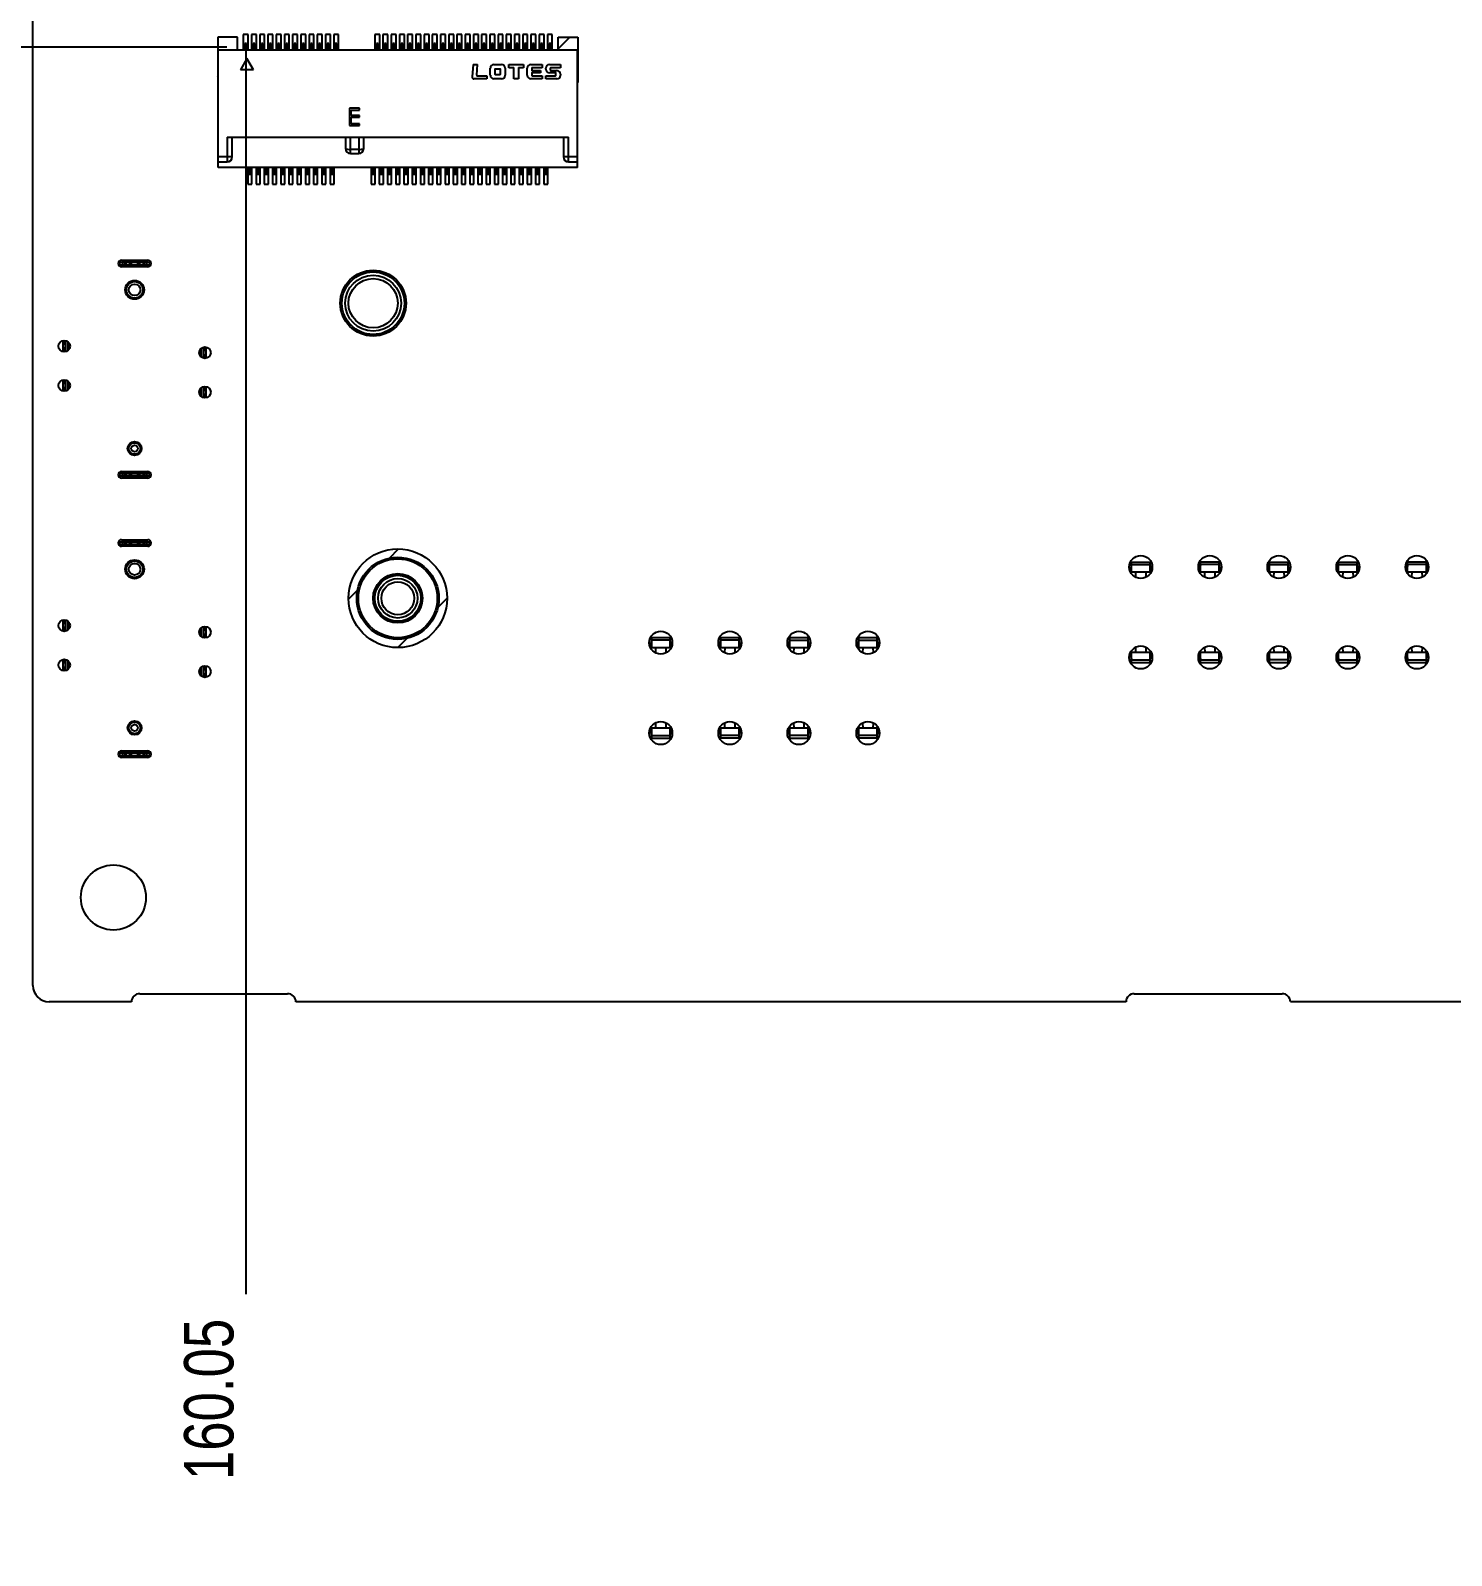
# Model space of a CAD drawing. Header units: millimetres. Extents: x 0 to 841, y 0 to 594.
# Drawn here: x 531.5 to 617.9, y 280 to 372.7 of the extents above; entities that cross this region are included whole.
import ezdxf

# ---------------------------------------------------------------- set-up
doc = ezdxf.new("R2010")
doc.units = ezdxf.units.MM
doc.header["$LTSCALE"] = 46.255
doc.layers.get('0').update_dxf_attribs({"linetype": 'CONTINUOUS'})
doc.layers.add('ASSEM_MEM', color=7, linetype='CONTINUOUS')
doc.styles.get("Standard").update_dxf_attribs({"font": 'txt', "width": 0.8})
doc.dimstyles.new('DIMSTYLE_1', dxfattribs={"dimtxt": 3, "dimasz": 2.1, "dimexe": 2, "dimexo": 1, "dimgap": 0.75, "dimtad": 0, "dimtih": 1, "dimtoh": 1, "dimzin": 0, "dimdsep": 46, "dimtxsty": 'STANDARD', "dimblk": '_FILLED', "dimblk1": '_FILLED', "dimblk2": '_FILLED', "dimcen": 0.09, "dimazin": 0, "dimtp": 0.01, "dimtm": 0.01, "dimtfac": 1, "dimtofl": 0, "dimtmove": 0, "dimatfit": 3, "dimldrblk": '_FILLED', "dimfxl": 1, "dimtolj": 1, "dimtzin": 0, "dimarcsym": 0})

# ---------------------------------------------------------------- blocks, each defined once
blk = doc.blocks.new('*D61')
at = {"color": 7, "linetype": 'CONTINUOUS'}
blk.add_line((543.423, 371.715), (507.744, 371.715), dxfattribs=at)
at = {"color": 7, "linetype": 'CONTINUOUS', "insert": (506.244, 375.465), "char_height": 3, "width": 14.4, "attachment_point": 3, "line_spacing_factor": 0.9}
blk.add_mtext('114.93', dxfattribs=at)
blk = doc.blocks.new('_FILLED')
at = {"color": 0, "linetype": 'BYBLOCK'}
blk.add_solid([(0, 0), (-1, 0.167), (-1, -0.167)], dxfattribs=at)
blk = doc.blocks.new('*D65')
at = {"color": 7, "linetype": 'CONTINUOUS'}
blk.add_line((544.573, 371.49), (544.573, 295.865), dxfattribs=at)
at = {"color": 7, "linetype": 'CONTINUOUS', "insert": (540.823, 294.365), "char_height": 3, "width": 14.4, "attachment_point": 3, "rotation": 90, "line_spacing_factor": 0.9}
blk.add_mtext('160.05', dxfattribs=at)

msp = doc.modelspace()

# ---------------------------------------------------------------- linework, layer by layer
at = {"layer": 'ASSEM_MEM', "color": 7, "linetype": 'CONTINUOUS'}
for p, q in [((531.623, 314.64), (531.623, 482.64)), ((542.873, 372.315), (542.873, 369.565)), ((544.073, 372.315), (542.873, 372.315)), ((544.073, 371.54), (544.073, 372.315)), ((544.423, 372.49), (544.423, 371.54)), ((544.723, 372.49), (544.423, 372.49)), ((544.723, 371.54), (544.723, 372.49)), ((544.923, 372.49), (544.923, 371.54)), ((545.223, 372.49), (544.923, 372.49)), ((545.223, 371.54), (545.223, 372.49)), ((545.423, 372.49), (545.423, 371.54)), ((545.723, 372.49), (545.423, 372.49)), ((545.723, 371.54), (545.723, 372.49)), ((545.923, 372.49), (545.923, 371.54)), ((546.223, 372.49), (545.923, 372.49)), ((546.223, 371.54), (546.223, 372.49)), ((546.423, 372.49), (546.423, 371.54)), ((546.723, 372.49), (546.423, 372.49)), ((546.723, 371.54), (546.723, 372.49)), ((546.923, 372.49), (546.923, 371.54)), ((547.223, 372.49), (546.923, 372.49)), ((547.223, 371.54), (547.223, 372.49)), ((547.423, 372.49), (547.423, 371.54)), ((547.723, 372.49), (547.423, 372.49)), ((547.723, 371.54), (547.723, 372.49)), ((547.923, 372.49), (547.923, 371.54)), ((548.223, 372.49), (547.923, 372.49)), ((548.223, 371.54), (548.223, 372.49)), ((548.423, 372.49), (548.423, 371.54)), ((548.723, 372.49), (548.423, 372.49)), ((548.723, 371.54), (548.723, 372.49)), ((548.923, 372.49), (548.923, 371.54)), ((549.223, 372.49), (548.923, 372.49)), ((549.223, 371.54), (549.223, 372.49)), ((549.423, 372.49), (549.423, 371.54)), ((549.723, 372.49), (549.423, 372.49)), ((549.723, 371.54), (549.723, 372.49)), ((549.923, 372.49), (549.923, 371.54)), ((550.223, 372.49), (549.923, 372.49)), ((550.223, 371.54), (550.223, 372.49)), ((552.423, 372.49), (552.423, 371.54)), ((552.723, 372.49), (552.423, 372.49)), ((552.723, 371.54), (552.723, 372.49)), ((552.923, 372.49), (552.923, 371.54)), ((553.223, 372.49), (552.923, 372.49)), ((553.223, 371.54), (553.223, 372.49)), ((553.423, 372.49), (553.423, 371.54)), ((553.723, 372.49), (553.423, 372.49)), ((553.723, 371.54), (553.723, 372.49)), ((553.923, 372.49), (553.923, 371.54)), ((554.223, 372.49), (553.923, 372.49)), ((554.223, 371.54), (554.223, 372.49)), ((554.423, 372.49), (554.423, 371.54)), ((554.723, 372.49), (554.423, 372.49)), ((554.723, 371.54), (554.723, 372.49)), ((554.923, 372.49), (554.923, 371.54)), ((555.223, 372.49), (554.923, 372.49)), ((555.223, 371.54), (555.223, 372.49)), ((555.423, 372.49), (555.423, 371.54)), ((555.723, 372.49), (555.423, 372.49)), ((555.723, 371.54), (555.723, 372.49)), ((555.923, 372.49), (555.923, 371.54)), ((556.223, 372.49), (555.923, 372.49)), ((556.223, 371.54), (556.223, 372.49)), ((556.423, 372.49), (556.423, 371.54)), ((556.723, 372.49), (556.423, 372.49)), ((556.723, 371.54), (556.723, 372.49)), ((556.923, 372.49), (556.923, 371.54)), ((557.223, 372.49), (556.923, 372.49)), ((557.223, 371.54), (557.223, 372.49)), ((557.423, 372.49), (557.423, 371.54)), ((557.723, 372.49), (557.423, 372.49)), ((557.723, 371.54), (557.723, 372.49)), ((557.923, 372.49), (557.923, 371.54)), ((558.223, 372.49), (557.923, 372.49)), ((558.223, 371.54), (558.223, 372.49)), ((558.423, 372.49), (558.423, 371.54)), ((558.723, 372.49), (558.423, 372.49)), ((558.723, 371.54), (558.723, 372.49)), ((558.923, 372.49), (558.923, 371.54)), ((559.223, 372.49), (558.923, 372.49)), ((559.223, 371.54), (559.223, 372.49)), ((559.423, 372.49), (559.423, 371.54)), ((559.723, 372.49), (559.423, 372.49)), ((559.723, 371.54), (559.723, 372.49)), ((559.923, 372.49), (559.923, 371.54)), ((560.223, 372.49), (559.923, 372.49)), ((560.223, 371.54), (560.223, 372.49)), ((560.423, 372.49), (560.423, 371.54)), ((560.723, 372.49), (560.423, 372.49)), ((560.723, 371.54), (560.723, 372.49)), ((560.923, 372.49), (560.923, 371.54)), ((561.223, 372.49), (560.923, 372.49)), ((561.223, 371.54), (561.223, 372.49)), ((561.423, 372.49), (561.423, 371.54)), ((561.723, 372.49), (561.423, 372.49)), ((561.723, 371.54), (561.723, 372.49)), ((561.923, 372.49), (561.923, 371.54)), ((562.223, 372.49), (561.923, 372.49)), ((562.223, 371.54), (562.223, 372.49)), ((562.423, 372.49), (562.423, 371.54)), ((562.723, 372.49), (562.423, 372.49)), ((562.723, 371.54), (562.723, 372.49)), ((562.923, 372.49), (562.923, 371.54)), ((563.223, 372.49), (562.923, 372.49)), ((563.223, 371.54), (563.223, 372.49)), ((563.573, 371.54), (563.573, 372.315)), ((563.573, 372.315), (564.773, 372.315)), ((563.573, 371.607), (564.282, 372.315)), ((564.773, 372.315), (564.773, 369.565)), ((542.898, 364.39), (542.898, 371.54)), ((564.748, 371.54), (542.898, 371.54)), ((544.523, 371.54), (544.523, 371.94)), ((544.623, 371.94), (544.523, 371.94)), ((544.523, 371.85), (544.623, 371.85)), ((544.623, 371.94), (544.623, 371.54)), ((545.023, 371.54), (545.023, 371.94)), ((545.123, 371.94), (545.023, 371.94)), ((545.023, 371.85), (545.123, 371.85)), ((545.123, 371.94), (545.123, 371.54)), ((545.523, 371.54), (545.523, 371.94)), ((545.623, 371.94), (545.523, 371.94)), ((545.523, 371.85), (545.623, 371.85)), ((545.623, 371.94), (545.623, 371.54)), ((546.023, 371.54), (546.023, 371.94)), ((546.123, 371.94), (546.023, 371.94)), ((546.023, 371.85), (546.123, 371.85)), ((546.123, 371.94), (546.123, 371.54)), ((546.523, 371.54), (546.523, 371.94)), ((546.623, 371.94), (546.523, 371.94)), ((546.523, 371.85), (546.623, 371.85)), ((546.623, 371.94), (546.623, 371.54)), ((547.023, 371.54), (547.023, 371.94)), ((547.123, 371.94), (547.023, 371.94)), ((547.023, 371.85), (547.123, 371.85)), ((547.123, 371.94), (547.123, 371.54)), ((547.523, 371.54), (547.523, 371.94)), ((547.623, 371.94), (547.523, 371.94)), ((547.523, 371.85), (547.623, 371.85)), ((547.623, 371.94), (547.623, 371.54)), ((548.023, 371.54), (548.023, 371.94)), ((548.123, 371.94), (548.023, 371.94)), ((548.023, 371.85), (548.123, 371.85)), ((548.123, 371.94), (548.123, 371.54)), ((548.523, 371.54), (548.523, 371.94)), ((548.623, 371.94), (548.523, 371.94)), ((548.523, 371.85), (548.623, 371.85)), ((548.623, 371.94), (548.623, 371.54)), ((549.023, 371.54), (549.023, 371.94)), ((549.123, 371.94), (549.023, 371.94)), ((549.023, 371.85), (549.123, 371.85)), ((549.123, 371.94), (549.123, 371.54)), ((549.523, 371.54), (549.523, 371.94)), ((549.623, 371.94), (549.523, 371.94)), ((549.523, 371.85), (549.623, 371.85)), ((549.623, 371.94), (549.623, 371.54)), ((550.023, 371.54), (550.023, 371.94)), ((550.123, 371.94), (550.023, 371.94)), ((550.023, 371.85), (550.123, 371.85)), ((550.123, 371.94), (550.123, 371.54)), ((552.523, 371.54), (552.523, 371.94)), ((552.623, 371.94), (552.523, 371.94)), ((552.523, 371.85), (552.623, 371.85)), ((552.623, 371.94), (552.623, 371.54)), ((553.023, 371.54), (553.023, 371.94)), ((553.123, 371.94), (553.023, 371.94)), ((553.023, 371.85), (553.123, 371.85)), ((553.123, 371.94), (553.123, 371.54)), ((553.523, 371.54), (553.523, 371.94)), ((553.623, 371.94), (553.523, 371.94)), ((553.523, 371.85), (553.623, 371.85)), ((553.623, 371.94), (553.623, 371.54)), ((554.023, 371.54), (554.023, 371.94)), ((554.123, 371.94), (554.023, 371.94)), ((554.023, 371.85), (554.123, 371.85)), ((554.123, 371.94), (554.123, 371.54)), ((554.523, 371.54), (554.523, 371.94)), ((554.623, 371.94), (554.523, 371.94)), ((554.523, 371.85), (554.623, 371.85)), ((554.623, 371.94), (554.623, 371.54)), ((555.023, 371.54), (555.023, 371.94)), ((555.123, 371.94), (555.023, 371.94)), ((555.023, 371.85), (555.123, 371.85)), ((555.123, 371.94), (555.123, 371.54)), ((555.523, 371.54), (555.523, 371.94)), ((555.623, 371.94), (555.523, 371.94)), ((555.523, 371.85), (555.623, 371.85)), ((555.623, 371.94), (555.623, 371.54)), ((556.023, 371.54), (556.023, 371.94)), ((556.123, 371.94), (556.023, 371.94)), ((556.023, 371.85), (556.123, 371.85)), ((556.123, 371.94), (556.123, 371.54)), ((556.523, 371.54), (556.523, 371.94)), ((556.623, 371.94), (556.523, 371.94)), ((556.523, 371.85), (556.623, 371.85)), ((556.623, 371.94), (556.623, 371.54)), ((557.023, 371.54), (557.023, 371.94)), ((557.123, 371.94), (557.023, 371.94)), ((557.023, 371.85), (557.123, 371.85)), ((557.123, 371.94), (557.123, 371.54)), ((557.523, 371.54), (557.523, 371.94)), ((557.623, 371.94), (557.523, 371.94)), ((557.523, 371.85), (557.623, 371.85)), ((557.623, 371.94), (557.623, 371.54)), ((558.023, 371.54), (558.023, 371.94)), ((558.123, 371.94), (558.023, 371.94)), ((558.023, 371.85), (558.123, 371.85)), ((558.123, 371.94), (558.123, 371.54)), ((558.523, 371.54), (558.523, 371.94)), ((558.623, 371.94), (558.523, 371.94)), ((558.523, 371.85), (558.623, 371.85)), ((558.623, 371.94), (558.623, 371.54)), ((559.023, 371.54), (559.023, 371.94)), ((559.123, 371.94), (559.023, 371.94)), ((559.023, 371.85), (559.123, 371.85)), ((559.123, 371.94), (559.123, 371.54)), ((559.523, 371.54), (559.523, 371.94)), ((559.623, 371.94), (559.523, 371.94)), ((559.523, 371.85), (559.623, 371.85)), ((559.623, 371.94), (559.623, 371.54)), ((560.023, 371.54), (560.023, 371.94)), ((560.123, 371.94), (560.023, 371.94)), ((560.023, 371.85), (560.123, 371.85)), ((560.123, 371.94), (560.123, 371.54)), ((560.523, 371.54), (560.523, 371.94)), ((560.623, 371.94), (560.523, 371.94)), ((560.523, 371.85), (560.623, 371.85)), ((560.623, 371.94), (560.623, 371.54)), ((561.023, 371.54), (561.023, 371.94)), ((561.123, 371.94), (561.023, 371.94)), ((561.023, 371.85), (561.123, 371.85)), ((561.123, 371.94), (561.123, 371.54)), ((561.523, 371.54), (561.523, 371.94)), ((561.623, 371.94), (561.523, 371.94)), ((561.523, 371.85), (561.623, 371.85)), ((561.623, 371.94), (561.623, 371.54)), ((562.023, 371.54), (562.023, 371.94)), ((562.123, 371.94), (562.023, 371.94)), ((562.023, 371.85), (562.123, 371.85)), ((562.123, 371.94), (562.123, 371.54)), ((562.523, 371.54), (562.523, 371.94)), ((562.623, 371.94), (562.523, 371.94)), ((562.523, 371.85), (562.623, 371.85)), ((562.623, 371.94), (562.623, 371.54)), ((563.023, 371.54), (563.023, 371.94)), ((563.123, 371.94), (563.023, 371.94)), ((563.023, 371.85), (563.123, 371.85)), ((563.123, 371.94), (563.123, 371.54)), ((564.748, 364.39), (564.748, 371.54)), ((544.648, 371.024), (544.248, 370.331)), ((545.048, 370.331), (544.248, 370.331)), ((545.048, 370.331), (544.648, 371.024)), ((558.406, 370.655), (558.34, 369.901)), ((558.406, 370.655), (558.681, 370.655)), ((558.624, 370.005), (558.681, 370.655)), ((559.452, 370.005), (559.452, 370.435)), ((559.673, 370.655), (560.135, 370.655)), ((559.727, 370.354), (559.727, 370.085)), ((560.054, 370.381), (559.753, 370.381)), ((560.081, 370.085), (560.081, 370.354)), ((560.356, 370.435), (560.356, 370.005)), ((560.576, 370.462), (560.576, 370.655)), ((560.576, 370.655), (561.479, 370.655)), ((560.864, 370.462), (560.576, 370.462)), ((560.89, 369.784), (560.89, 370.435)), ((561.165, 370.435), (561.165, 369.784)), ((561.479, 370.462), (561.192, 370.462)), ((561.479, 370.655), (561.479, 370.462)), ((561.7, 370.005), (561.7, 370.435)), ((561.92, 370.655), (562.603, 370.655)), ((561.974, 370.435), (561.974, 370.314)), ((561.974, 370.126), (561.974, 370.005)), ((562.603, 370.462), (562.001, 370.462)), ((562.001, 370.287), (562.495, 370.287)), ((562.495, 370.153), (562.001, 370.153)), ((562.495, 370.287), (562.495, 370.153)), ((562.603, 370.655), (562.603, 370.462)), ((562.823, 370.373), (562.823, 370.435)), ((563.044, 370.655), (563.716, 370.655)), ((563.414, 370.153), (563.044, 370.153)), ((563.097, 370.435), (563.097, 370.314)), ((563.716, 370.462), (563.124, 370.462)), ((563.124, 370.287), (563.495, 370.287)), ((563.441, 370.005), (563.441, 370.126)), ((563.716, 370.655), (563.716, 370.462)), ((564.748, 370.403), (564.773, 370.428)), ((542.873, 369.937), (542.898, 369.962)), ((542.873, 369.565), (542.898, 369.565)), ((559.232, 369.784), (558.447, 369.784)), ((558.651, 369.978), (559.232, 369.978)), ((559.232, 369.978), (559.232, 369.784)), ((560.135, 369.784), (559.673, 369.784)), ((559.753, 370.059), (560.054, 370.059)), ((561.165, 369.784), (560.89, 369.784)), ((562.603, 369.784), (561.92, 369.784)), ((562.001, 369.978), (562.603, 369.978)), ((562.603, 369.978), (562.603, 369.784)), ((562.823, 369.784), (562.823, 369.978)), ((562.823, 369.978), (563.414, 369.978)), ((563.495, 369.784), (562.823, 369.784)), ((563.716, 370.067), (563.716, 370.005)), ((564.773, 369.565), (564.748, 369.565)), ((550.891, 367.999), (550.891, 366.94)), ((551.488, 367.999), (550.891, 367.999)), ((550.986, 367.564), (550.986, 367.89)), ((550.986, 367.89), (551.488, 367.89)), ((551.488, 367.564), (550.986, 367.564)), ((550.986, 367.049), (550.986, 367.456)), ((550.986, 367.456), (551.488, 367.456)), ((551.488, 367.89), (551.488, 367.999)), ((551.488, 367.456), (551.488, 367.564)), ((550.891, 366.94), (551.488, 366.94)), ((551.488, 367.049), (550.986, 367.049)), ((551.488, 366.94), (551.488, 367.049)), ((543.448, 366.24), (543.448, 364.74)), ((543.448, 366.24), (564.198, 366.24)), ((543.748, 365.04), (543.748, 366.24)), ((550.648, 366.24), (550.648, 365.54)), ((550.948, 365.24), (550.948, 366.24)), ((551.448, 365.49), (550.948, 365.49)), ((551.448, 366.24), (551.448, 365.24)), ((551.748, 365.54), (551.748, 366.24)), ((563.898, 366.24), (563.898, 365.04)), ((564.198, 364.74), (564.198, 366.24)), ((543.748, 365.04), (542.898, 365.04)), ((542.898, 364.74), (543.448, 364.74)), ((550.948, 365.24), (551.448, 365.24)), ((564.748, 365.04), (563.898, 365.04)), ((564.198, 364.74), (564.748, 364.74)), ((564.748, 364.39), (542.898, 364.39)), ((544.699, 364.39), (544.699, 363.39)), ((544.773, 363.99), (544.773, 364.39)), ((544.873, 364.082), (544.773, 364.082)), ((544.773, 363.99), (544.873, 363.99)), ((544.873, 364.39), (544.873, 363.99)), ((544.948, 363.39), (544.948, 364.39)), ((545.199, 364.39), (545.199, 363.39)), ((545.273, 363.99), (545.273, 364.39)), ((545.373, 364.082), (545.273, 364.082)), ((545.273, 363.99), (545.373, 363.99)), ((545.373, 364.39), (545.373, 363.99)), ((545.448, 363.39), (545.448, 364.39)), ((545.699, 364.39), (545.699, 363.39)), ((545.773, 363.99), (545.773, 364.39)), ((545.873, 364.082), (545.773, 364.082)), ((545.773, 363.99), (545.873, 363.99)), ((545.873, 364.39), (545.873, 363.99)), ((545.948, 363.39), (545.948, 364.39)), ((546.199, 364.39), (546.199, 363.39)), ((546.273, 363.99), (546.273, 364.39)), ((546.373, 364.082), (546.273, 364.082)), ((546.273, 363.99), (546.373, 363.99)), ((546.373, 364.39), (546.373, 363.99)), ((546.448, 363.39), (546.448, 364.39)), ((546.699, 364.39), (546.699, 363.39)), ((546.773, 363.99), (546.773, 364.39)), ((546.873, 364.082), (546.773, 364.082)), ((546.773, 363.99), (546.873, 363.99)), ((546.873, 364.39), (546.873, 363.99)), ((546.948, 363.39), (546.948, 364.39)), ((547.199, 364.39), (547.199, 363.39)), ((547.273, 363.99), (547.273, 364.39)), ((547.373, 364.082), (547.273, 364.082)), ((547.273, 363.99), (547.373, 363.99)), ((547.373, 364.39), (547.373, 363.99)), ((547.448, 363.39), (547.448, 364.39)), ((547.699, 364.39), (547.699, 363.39)), ((547.773, 363.99), (547.773, 364.39)), ((547.873, 364.082), (547.773, 364.082)), ((547.773, 363.99), (547.873, 363.99)), ((547.873, 364.39), (547.873, 363.99)), ((547.948, 363.39), (547.948, 364.39)), ((548.199, 364.39), (548.199, 363.39)), ((548.273, 363.99), (548.273, 364.39)), ((548.373, 364.082), (548.273, 364.082)), ((548.273, 363.99), (548.373, 363.99)), ((548.373, 364.39), (548.373, 363.99)), ((548.448, 363.39), (548.448, 364.39)), ((548.699, 364.39), (548.699, 363.39)), ((548.773, 363.99), (548.773, 364.39)), ((548.873, 364.082), (548.773, 364.082)), ((548.773, 363.99), (548.873, 363.99)), ((548.873, 364.39), (548.873, 363.99)), ((548.948, 363.39), (548.948, 364.39)), ((549.199, 364.39), (549.199, 363.39)), ((549.273, 363.99), (549.273, 364.39)), ((549.373, 364.082), (549.273, 364.082)), ((549.273, 363.99), (549.373, 363.99)), ((549.373, 364.39), (549.373, 363.99)), ((549.448, 363.39), (549.448, 364.39)), ((549.699, 364.39), (549.699, 363.39)), ((549.773, 363.99), (549.773, 364.39)), ((549.873, 364.082), (549.773, 364.082)), ((549.773, 363.99), (549.873, 363.99)), ((549.873, 364.39), (549.873, 363.99)), ((549.948, 363.39), (549.948, 364.39)), ((552.199, 364.39), (552.199, 363.39)), ((552.273, 363.99), (552.273, 364.39)), ((552.373, 364.082), (552.273, 364.082)), ((552.273, 363.99), (552.373, 363.99)), ((552.373, 364.39), (552.373, 363.99)), ((552.448, 363.39), (552.448, 364.39)), ((552.699, 364.39), (552.699, 363.39)), ((552.773, 363.99), (552.773, 364.39)), ((552.873, 364.082), (552.773, 364.082)), ((552.773, 363.99), (552.873, 363.99)), ((552.873, 364.39), (552.873, 363.99)), ((552.948, 363.39), (552.948, 364.39)), ((553.199, 364.39), (553.199, 363.39)), ((553.273, 363.99), (553.273, 364.39)), ((553.373, 364.082), (553.273, 364.082)), ((553.273, 363.99), (553.373, 363.99)), ((553.373, 364.39), (553.373, 363.99)), ((553.448, 363.39), (553.448, 364.39)), ((553.699, 364.39), (553.699, 363.39)), ((553.773, 363.99), (553.773, 364.39)), ((553.873, 364.082), (553.773, 364.082)), ((553.773, 363.99), (553.873, 363.99)), ((553.873, 364.39), (553.873, 363.99)), ((553.948, 363.39), (553.948, 364.39)), ((554.199, 364.39), (554.199, 363.39)), ((554.273, 363.99), (554.273, 364.39)), ((554.373, 364.082), (554.273, 364.082)), ((554.273, 363.99), (554.373, 363.99)), ((554.373, 364.39), (554.373, 363.99)), ((554.448, 363.39), (554.448, 364.39)), ((554.699, 364.39), (554.699, 363.39)), ((554.773, 363.99), (554.773, 364.39)), ((554.873, 364.082), (554.773, 364.082)), ((554.773, 363.99), (554.873, 363.99)), ((554.873, 364.39), (554.873, 363.99)), ((554.948, 363.39), (554.948, 364.39)), ((555.199, 364.39), (555.199, 363.39)), ((555.273, 363.99), (555.273, 364.39)), ((555.373, 364.082), (555.273, 364.082)), ((555.273, 363.99), (555.373, 363.99)), ((555.373, 364.39), (555.373, 363.99)), ((555.448, 363.39), (555.448, 364.39)), ((555.699, 364.39), (555.699, 363.39)), ((555.773, 363.99), (555.773, 364.39)), ((555.873, 364.082), (555.773, 364.082)), ((555.773, 363.99), (555.873, 363.99)), ((555.873, 364.39), (555.873, 363.99)), ((555.948, 363.39), (555.948, 364.39)), ((556.199, 364.39), (556.199, 363.39)), ((556.273, 363.99), (556.273, 364.39)), ((556.373, 364.082), (556.273, 364.082)), ((556.273, 363.99), (556.373, 363.99)), ((556.373, 364.39), (556.373, 363.99)), ((556.448, 363.39), (556.448, 364.39)), ((556.699, 364.39), (556.699, 363.39)), ((556.773, 363.99), (556.773, 364.39)), ((556.873, 364.082), (556.773, 364.082)), ((556.773, 363.99), (556.873, 363.99)), ((556.873, 364.39), (556.873, 363.99)), ((556.948, 363.39), (556.948, 364.39)), ((557.199, 364.39), (557.199, 363.39)), ((557.273, 363.99), (557.273, 364.39)), ((557.373, 364.082), (557.273, 364.082)), ((557.273, 363.99), (557.373, 363.99)), ((557.373, 364.39), (557.373, 363.99)), ((557.448, 363.39), (557.448, 364.39)), ((557.699, 364.39), (557.699, 363.39)), ((557.773, 363.99), (557.773, 364.39)), ((557.873, 364.082), (557.773, 364.082)), ((557.773, 363.99), (557.873, 363.99)), ((557.873, 364.39), (557.873, 363.99)), ((557.948, 363.39), (557.948, 364.39)), ((558.199, 364.39), (558.199, 363.39)), ((558.273, 363.99), (558.273, 364.39)), ((558.373, 364.082), (558.273, 364.082)), ((558.273, 363.99), (558.373, 363.99)), ((558.373, 364.39), (558.373, 363.99)), ((558.448, 363.39), (558.448, 364.39)), ((558.699, 364.39), (558.699, 363.39)), ((558.773, 363.99), (558.773, 364.39)), ((558.873, 364.082), (558.773, 364.082)), ((558.773, 363.99), (558.873, 363.99)), ((558.873, 364.39), (558.873, 363.99)), ((558.948, 363.39), (558.948, 364.39)), ((559.199, 364.39), (559.199, 363.39)), ((559.273, 363.99), (559.273, 364.39)), ((559.373, 364.082), (559.273, 364.082)), ((559.273, 363.99), (559.373, 363.99)), ((559.373, 364.39), (559.373, 363.99)), ((559.448, 363.39), (559.448, 364.39)), ((559.699, 364.39), (559.699, 363.39)), ((559.773, 363.99), (559.773, 364.39)), ((559.873, 364.082), (559.773, 364.082)), ((559.773, 363.99), (559.873, 363.99)), ((559.873, 364.39), (559.873, 363.99)), ((559.948, 363.39), (559.948, 364.39)), ((560.199, 364.39), (560.199, 363.39)), ((560.273, 363.99), (560.273, 364.39)), ((560.373, 364.082), (560.273, 364.082)), ((560.273, 363.99), (560.373, 363.99)), ((560.373, 364.39), (560.373, 363.99)), ((560.448, 363.39), (560.448, 364.39)), ((560.699, 364.39), (560.699, 363.39)), ((560.773, 363.99), (560.773, 364.39)), ((560.873, 364.082), (560.773, 364.082)), ((560.773, 363.99), (560.873, 363.99)), ((560.873, 364.39), (560.873, 363.99)), ((560.948, 363.39), (560.948, 364.39)), ((561.199, 364.39), (561.199, 363.39)), ((561.273, 363.99), (561.273, 364.39)), ((561.373, 364.082), (561.273, 364.082)), ((561.273, 363.99), (561.373, 363.99)), ((561.373, 364.39), (561.373, 363.99)), ((561.448, 363.39), (561.448, 364.39)), ((561.699, 364.39), (561.699, 363.39)), ((561.773, 363.99), (561.773, 364.39)), ((561.873, 364.082), (561.773, 364.082)), ((561.773, 363.99), (561.873, 363.99)), ((561.873, 364.39), (561.873, 363.99)), ((561.948, 363.39), (561.948, 364.39)), ((562.199, 364.39), (562.199, 363.39)), ((562.273, 363.99), (562.273, 364.39)), ((562.373, 364.082), (562.273, 364.082)), ((562.273, 363.99), (562.373, 363.99)), ((562.373, 364.39), (562.373, 363.99)), ((562.448, 363.39), (562.448, 364.39)), ((562.699, 364.39), (562.699, 363.39)), ((562.773, 363.99), (562.773, 364.39)), ((562.873, 364.082), (562.773, 364.082)), ((562.773, 363.99), (562.873, 363.99)), ((562.873, 364.39), (562.873, 363.99)), ((562.948, 363.39), (562.948, 364.39)), ((544.699, 363.39), (544.948, 363.39)), ((545.199, 363.39), (545.448, 363.39)), ((545.699, 363.39), (545.948, 363.39)), ((546.199, 363.39), (546.448, 363.39)), ((546.699, 363.39), (546.948, 363.39)), ((547.199, 363.39), (547.448, 363.39)), ((547.699, 363.39), (547.948, 363.39)), ((548.199, 363.39), (548.448, 363.39)), ((548.699, 363.39), (548.948, 363.39)), ((549.199, 363.39), (549.448, 363.39)), ((549.699, 363.39), (549.948, 363.39)), ((552.199, 363.39), (552.448, 363.39)), ((552.699, 363.39), (552.948, 363.39)), ((553.199, 363.39), (553.448, 363.39)), ((553.699, 363.39), (553.948, 363.39)), ((554.199, 363.39), (554.448, 363.39)), ((554.699, 363.39), (554.948, 363.39)), ((555.199, 363.39), (555.448, 363.39)), ((555.699, 363.39), (555.948, 363.39)), ((556.199, 363.39), (556.448, 363.39)), ((556.699, 363.39), (556.948, 363.39)), ((557.199, 363.39), (557.448, 363.39)), ((557.699, 363.39), (557.948, 363.39)), ((558.199, 363.39), (558.448, 363.39)), ((558.699, 363.39), (558.948, 363.39)), ((559.199, 363.39), (559.448, 363.39)), ((559.699, 363.39), (559.948, 363.39)), ((560.199, 363.39), (560.448, 363.39)), ((560.699, 363.39), (560.948, 363.39)), ((561.199, 363.39), (561.448, 363.39)), ((561.699, 363.39), (561.948, 363.39)), ((562.199, 363.39), (562.448, 363.39)), ((562.699, 363.39), (562.948, 363.39)), ((536.834, 358.63), (538.793, 358.63)), ((536.834, 358.48), (538.793, 358.48)), ((538.782, 358.45), (536.845, 358.45)), ((536.897, 358.63), (536.897, 358.48)), ((537.013, 358.755), (538.613, 358.755)), ((538.613, 358.355), (537.013, 358.355)), ((537.094, 358.48), (537.094, 358.63)), ((537.213, 358.63), (537.213, 358.48)), ((537.298, 358.48), (537.298, 358.63)), ((537.497, 358.63), (537.497, 358.48)), ((537.513, 358.48), (537.513, 358.63)), ((537.563, 358.63), (537.563, 358.65)), ((537.563, 358.65), (538.063, 358.65)), ((537.563, 358.45), (537.563, 358.48)), ((537.613, 358.63), (537.613, 358.48)), ((538.013, 358.48), (538.013, 358.63)), ((538.063, 358.63), (538.063, 358.65)), ((538.063, 358.45), (538.063, 358.48)), ((538.113, 358.63), (538.113, 358.48)), ((538.129, 358.48), (538.129, 358.63)), ((538.329, 358.63), (538.329, 358.48)), ((538.413, 358.48), (538.413, 358.63)), ((538.533, 358.63), (538.533, 358.48)), ((538.729, 358.48), (538.729, 358.63)), ((533.458, 353.2), (533.458, 353.86)), ((533.608, 353.755), (533.458, 353.755)), ((533.608, 353.655), (533.458, 353.655)), ((533.608, 353.2), (533.608, 353.86)), ((533.758, 353.277), (533.758, 353.783)), ((533.813, 353.728), (533.813, 353.332)), ((542.018, 352.8), (542.018, 353.46)), ((542.168, 352.8), (542.168, 353.46)), ((533.608, 353.405), (533.458, 353.405)), ((533.458, 353.305), (533.608, 353.305)), ((541.813, 352.932), (541.813, 353.328)), ((541.868, 353.383), (541.868, 352.877)), ((542.168, 353.355), (542.018, 353.355)), ((542.168, 353.255), (542.018, 353.255)), ((542.018, 353.005), (542.168, 353.005)), ((542.018, 352.905), (542.168, 352.905)), ((533.458, 350.8), (533.458, 351.46)), ((533.608, 351.355), (533.458, 351.355)), ((533.608, 351.255), (533.458, 351.255)), ((533.458, 351.005), (533.608, 351.005)), ((533.458, 350.905), (533.608, 350.905)), ((533.608, 350.8), (533.608, 351.46)), ((533.758, 350.877), (533.758, 351.383)), ((533.813, 351.328), (533.813, 350.932)), ((541.813, 350.532), (541.813, 350.928)), ((541.868, 350.983), (541.868, 350.477)), ((542.018, 350.4), (542.018, 351.06)), ((542.168, 350.955), (542.018, 350.955)), ((542.018, 350.855), (542.168, 350.855)), ((542.168, 350.4), (542.168, 351.06)), ((542.018, 350.605), (542.168, 350.605)), ((542.018, 350.505), (542.168, 350.505)), ((536.834, 345.78), (538.793, 345.78)), ((536.834, 345.63), (538.793, 345.63)), ((536.845, 345.81), (538.782, 345.81)), ((536.897, 345.78), (536.897, 345.63)), ((537.013, 345.905), (538.613, 345.905)), ((538.613, 345.505), (537.013, 345.505)), ((537.094, 345.63), (537.094, 345.78)), ((537.213, 345.78), (537.213, 345.63)), ((537.298, 345.63), (537.298, 345.78)), ((537.497, 345.78), (537.497, 345.63)), ((537.513, 345.63), (537.513, 345.78)), ((537.563, 345.81), (537.563, 345.78)), ((537.563, 345.63), (537.563, 345.61)), ((537.563, 345.61), (538.063, 345.61)), ((537.613, 345.78), (537.613, 345.63)), ((538.013, 345.63), (538.013, 345.78)), ((538.063, 345.78), (538.063, 345.81)), ((538.063, 345.61), (538.063, 345.63)), ((538.113, 345.78), (538.113, 345.63)), ((538.129, 345.63), (538.129, 345.78)), ((538.329, 345.78), (538.329, 345.63)), ((538.413, 345.63), (538.413, 345.78)), ((538.533, 345.78), (538.533, 345.63)), ((538.729, 345.63), (538.729, 345.78)), ((536.834, 341.63), (538.793, 341.63)), ((536.834, 341.48), (538.793, 341.48)), ((538.782, 341.45), (536.845, 341.45)), ((536.897, 341.63), (536.897, 341.48)), ((537.013, 341.755), (538.613, 341.755)), ((537.094, 341.48), (537.094, 341.63)), ((537.213, 341.63), (537.213, 341.48)), ((537.298, 341.48), (537.298, 341.63)), ((537.497, 341.63), (537.497, 341.48)), ((537.513, 341.48), (537.513, 341.63)), ((537.563, 341.63), (537.563, 341.65)), ((537.563, 341.65), (538.063, 341.65)), ((537.563, 341.45), (537.563, 341.48)), ((537.613, 341.63), (537.613, 341.48)), ((538.013, 341.48), (538.013, 341.63)), ((538.063, 341.63), (538.063, 341.65)), ((538.063, 341.45), (538.063, 341.48)), ((538.113, 341.63), (538.113, 341.48)), ((538.129, 341.48), (538.129, 341.63)), ((538.329, 341.63), (538.329, 341.48)), ((538.413, 341.48), (538.413, 341.63)), ((538.533, 341.63), (538.533, 341.48)), ((538.729, 341.48), (538.729, 341.63)), ((538.613, 341.355), (537.013, 341.355)), ((553.319, 340.633), (553.876, 341.19)), ((598.415, 339.759), (598.431, 340.112)), ((598.453, 340.39), (599.593, 340.39)), ((598.453, 339.79), (598.453, 340.39)), ((598.453, 340.24), (599.593, 340.24)), ((598.453, 339.79), (599.593, 339.79)), ((598.707, 339.79), (598.693, 339.492)), ((599.354, 339.492), (599.34, 339.79)), ((599.593, 339.79), (599.593, 340.39)), ((599.616, 340.11), (599.632, 339.759)), ((602.615, 339.759), (602.631, 340.112)), ((603.793, 340.39), (602.653, 340.39)), ((602.653, 339.79), (602.653, 340.39)), ((603.793, 340.24), (602.653, 340.24)), ((602.653, 339.79), (603.793, 339.79)), ((602.907, 339.79), (602.893, 339.492)), ((603.554, 339.492), (603.54, 339.79)), ((603.793, 339.79), (603.793, 340.39)), ((603.816, 340.11), (603.832, 339.759)), ((606.815, 339.759), (606.831, 340.112)), ((606.853, 340.39), (607.993, 340.39)), ((606.853, 339.79), (606.853, 340.39)), ((606.853, 340.24), (607.993, 340.24)), ((606.853, 339.79), (607.993, 339.79)), ((607.107, 339.79), (607.093, 339.492)), ((607.754, 339.492), (607.74, 339.79)), ((607.993, 339.79), (607.993, 340.39)), ((608.016, 340.11), (608.032, 339.759)), ((611.015, 339.759), (611.031, 340.112)), ((611.053, 340.39), (612.193, 340.39)), ((611.053, 339.79), (611.053, 340.39)), ((611.053, 340.24), (612.193, 340.24)), ((611.053, 339.79), (612.193, 339.79)), ((611.307, 339.79), (611.293, 339.492)), ((611.954, 339.492), (611.94, 339.79)), ((612.193, 339.79), (612.193, 340.39)), ((612.216, 340.11), (612.232, 339.759)), ((615.215, 339.759), (615.231, 340.112)), ((616.393, 340.39), (615.253, 340.39)), ((615.253, 339.79), (615.253, 340.39)), ((616.393, 340.24), (615.253, 340.24)), ((615.253, 339.79), (616.393, 339.79)), ((615.507, 339.79), (615.493, 339.492)), ((616.154, 339.492), (616.14, 339.79)), ((616.393, 339.79), (616.393, 340.39)), ((616.416, 340.11), (616.432, 339.759)), ((550.824, 338.138), (551.374, 338.688)), ((556.254, 337.621), (556.823, 338.19)), ((533.458, 336.2), (533.458, 336.86)), ((533.608, 336.755), (533.458, 336.755)), ((533.608, 336.2), (533.608, 336.86)), ((533.758, 336.277), (533.758, 336.783)), ((533.608, 336.655), (533.458, 336.655)), ((533.608, 336.405), (533.458, 336.405)), ((533.458, 336.305), (533.608, 336.305)), ((533.813, 336.728), (533.813, 336.332)), ((541.813, 335.932), (541.813, 336.328)), ((541.868, 336.383), (541.868, 335.877)), ((542.018, 335.8), (542.018, 336.46)), ((542.168, 336.355), (542.018, 336.355)), ((542.168, 336.255), (542.018, 336.255)), ((542.018, 336.005), (542.168, 336.005)), ((542.018, 335.905), (542.168, 335.905)), ((542.168, 335.8), (542.168, 336.46)), ((553.823, 335.19), (554.395, 335.762)), ((569.216, 335.158), (569.231, 335.492)), ((570.393, 335.79), (569.253, 335.79)), ((569.253, 335.79), (569.253, 335.19)), ((570.393, 335.64), (569.253, 335.64)), ((569.253, 335.19), (570.393, 335.19)), ((569.508, 335.19), (569.494, 334.892)), ((570.153, 334.892), (570.139, 335.19)), ((570.393, 335.19), (570.393, 335.79)), ((570.416, 335.492), (570.431, 335.158)), ((573.416, 335.158), (573.431, 335.492)), ((574.593, 335.79), (573.453, 335.79)), ((573.453, 335.79), (573.453, 335.19)), ((574.593, 335.64), (573.453, 335.64)), ((573.453, 335.19), (574.593, 335.19)), ((573.708, 335.19), (573.694, 334.892)), ((574.353, 334.892), (574.339, 335.19)), ((574.593, 335.19), (574.593, 335.79)), ((574.616, 335.492), (574.631, 335.158)), ((577.616, 335.158), (577.631, 335.492)), ((578.793, 335.79), (577.653, 335.79)), ((577.653, 335.79), (577.653, 335.19)), ((577.653, 335.64), (578.793, 335.64)), ((577.653, 335.19), (578.793, 335.19)), ((577.908, 335.19), (577.894, 334.892)), ((578.553, 334.892), (578.539, 335.19)), ((578.793, 335.19), (578.793, 335.79)), ((578.816, 335.492), (578.831, 335.158)), ((581.816, 335.158), (581.831, 335.492)), ((582.993, 335.79), (581.853, 335.79)), ((581.853, 335.79), (581.853, 335.19)), ((581.853, 335.64), (582.993, 335.64)), ((581.853, 335.19), (582.993, 335.19)), ((582.108, 335.19), (582.094, 334.892)), ((582.753, 334.892), (582.739, 335.19)), ((582.993, 335.19), (582.993, 335.79)), ((583.016, 335.492), (583.031, 335.158)), ((598.431, 334.591), (598.416, 334.923)), ((599.593, 334.89), (598.453, 334.89)), ((598.453, 334.29), (598.453, 334.89)), ((598.694, 335.189), (598.708, 334.89)), ((599.339, 334.89), (599.353, 335.189)), ((599.593, 334.29), (599.593, 334.89)), ((599.631, 334.923), (599.616, 334.589)), ((602.631, 334.591), (602.616, 334.923)), ((603.793, 334.89), (602.653, 334.89)), ((602.653, 334.29), (602.653, 334.89)), ((602.894, 335.189), (602.908, 334.89)), ((603.539, 334.89), (603.553, 335.189)), ((603.793, 334.29), (603.793, 334.89)), ((603.831, 334.923), (603.816, 334.589)), ((606.831, 334.591), (606.816, 334.923)), ((607.993, 334.89), (606.853, 334.89)), ((606.853, 334.29), (606.853, 334.89)), ((607.094, 335.189), (607.108, 334.89)), ((607.739, 334.89), (607.753, 335.189)), ((607.993, 334.29), (607.993, 334.89)), ((608.031, 334.923), (608.016, 334.589)), ((611.031, 334.591), (611.016, 334.923)), ((612.193, 334.89), (611.053, 334.89)), ((611.053, 334.29), (611.053, 334.89)), ((611.294, 335.189), (611.308, 334.89)), ((611.939, 334.89), (611.953, 335.189)), ((612.193, 334.29), (612.193, 334.89)), ((612.231, 334.923), (612.216, 334.589)), ((615.231, 334.591), (615.216, 334.923)), ((616.393, 334.89), (615.253, 334.89)), ((615.253, 334.29), (615.253, 334.89)), ((615.494, 335.189), (615.508, 334.89)), ((616.139, 334.89), (616.153, 335.189)), ((616.393, 334.29), (616.393, 334.89)), ((616.431, 334.923), (616.416, 334.589)), ((533.458, 333.8), (533.458, 334.46)), ((533.608, 334.355), (533.458, 334.355)), ((533.608, 334.255), (533.458, 334.255)), ((533.458, 334.005), (533.608, 334.005)), ((533.608, 333.8), (533.608, 334.46)), ((533.758, 333.877), (533.758, 334.383)), ((533.813, 334.328), (533.813, 333.932)), ((541.868, 333.983), (541.868, 333.477)), ((542.018, 333.4), (542.018, 334.06)), ((542.168, 333.955), (542.018, 333.955)), ((542.168, 333.4), (542.168, 334.06)), ((598.453, 334.44), (599.593, 334.44)), ((598.453, 334.29), (599.593, 334.29)), ((602.653, 334.44), (603.793, 334.44)), ((602.653, 334.29), (603.793, 334.29)), ((607.993, 334.44), (606.853, 334.44)), ((606.853, 334.29), (607.993, 334.29)), ((611.053, 334.44), (612.193, 334.44)), ((611.053, 334.29), (612.193, 334.29)), ((615.253, 334.44), (616.393, 334.44)), ((615.253, 334.29), (616.393, 334.29)), ((533.458, 333.905), (533.608, 333.905)), ((541.813, 333.532), (541.813, 333.928)), ((542.018, 333.855), (542.168, 333.855)), ((542.018, 333.605), (542.168, 333.605)), ((542.018, 333.505), (542.168, 333.505)), ((569.231, 329.969), (569.215, 330.322)), ((570.393, 330.29), (569.253, 330.29)), ((569.253, 330.29), (569.253, 329.69)), ((569.493, 330.589), (569.507, 330.29)), ((570.14, 330.29), (570.154, 330.589)), ((570.393, 329.69), (570.393, 330.29)), ((570.432, 330.322), (570.416, 329.969)), ((573.431, 329.969), (573.415, 330.322)), ((574.593, 330.29), (573.453, 330.29)), ((573.453, 330.29), (573.453, 329.69)), ((573.693, 330.589), (573.707, 330.29)), ((574.34, 330.29), (574.354, 330.589)), ((574.593, 329.69), (574.593, 330.29)), ((574.632, 330.322), (574.616, 329.969)), ((577.631, 329.969), (577.615, 330.322)), ((578.793, 330.29), (577.653, 330.29)), ((577.653, 330.29), (577.653, 329.69)), ((577.893, 330.589), (577.907, 330.29)), ((578.54, 330.29), (578.554, 330.589)), ((578.793, 329.69), (578.793, 330.29)), ((578.832, 330.322), (578.816, 329.969)), ((581.831, 329.969), (581.815, 330.322)), ((582.993, 330.29), (581.853, 330.29)), ((581.853, 330.29), (581.853, 329.69)), ((582.093, 330.589), (582.107, 330.29)), ((582.74, 330.29), (582.754, 330.589)), ((582.993, 329.69), (582.993, 330.29)), ((583.032, 330.322), (583.016, 329.969)), ((569.253, 329.84), (570.393, 329.84)), ((569.253, 329.69), (570.393, 329.69)), ((574.593, 329.84), (573.453, 329.84)), ((574.593, 329.69), (573.453, 329.69)), ((578.793, 329.84), (577.653, 329.84)), ((577.653, 329.69), (578.793, 329.69)), ((582.993, 329.84), (581.853, 329.84)), ((582.993, 329.69), (581.853, 329.69)), ((536.834, 328.78), (538.793, 328.78)), ((536.834, 328.63), (538.793, 328.63)), ((536.845, 328.81), (538.782, 328.81)), ((536.897, 328.78), (536.897, 328.63)), ((537.013, 328.905), (538.613, 328.905)), ((538.613, 328.505), (537.013, 328.505)), ((537.094, 328.63), (537.094, 328.78)), ((537.213, 328.78), (537.213, 328.63)), ((537.298, 328.63), (537.298, 328.78)), ((537.497, 328.78), (537.497, 328.63)), ((537.513, 328.63), (537.513, 328.78)), ((537.563, 328.81), (537.563, 328.78)), ((537.563, 328.63), (537.563, 328.61)), ((537.563, 328.61), (538.063, 328.61)), ((537.613, 328.78), (537.613, 328.63)), ((538.013, 328.63), (538.013, 328.78)), ((538.063, 328.78), (538.063, 328.81)), ((538.063, 328.61), (538.063, 328.63)), ((538.113, 328.78), (538.113, 328.63)), ((538.129, 328.63), (538.129, 328.78)), ((538.329, 328.78), (538.329, 328.63)), ((538.413, 328.63), (538.413, 328.78)), ((538.533, 328.78), (538.533, 328.63)), ((538.729, 328.63), (538.729, 328.78)), ((537.623, 313.64), (532.623, 313.64)), ((538.123, 314.14), (547.123, 314.14)), ((598.123, 313.64), (547.623, 313.64)), ((598.623, 314.14), (607.623, 314.14)), ((673.123, 313.64), (608.123, 313.64))]:
    msp.add_line(p, q, dxfattribs=at)
for points in [[(550.648, 365.54), (550.663, 365.525), (550.706, 365.511), (550.773, 365.5), (550.856, 365.493), (550.948, 365.49)], [(551.448, 365.49), (551.54, 365.493), (551.624, 365.5), (551.691, 365.511), (551.734, 365.525), (551.748, 365.54)]]:
    msp.add_lwpolyline(points, dxfattribs=at)
for centre, radius in [((552.323, 356.14), 2), ((537.813, 356.955), 0.575), ((537.813, 356.955), 0.5), ((537.813, 356.955), 0.35), ((552.323, 356.14), 1.9), ((552.323, 356.14), 1.7), ((552.323, 356.14), 1.5), ((533.533, 353.53), 0.35), ((542.093, 353.13), 0.35), ((533.533, 351.13), 0.35), ((542.093, 350.73), 0.35), ((537.813, 347.305), 0.425), ((537.813, 347.305), 0.35), ((537.813, 347.305), 0.2), ((537.813, 339.955), 0.575), ((537.813, 339.955), 0.5), ((553.823, 338.19), 3), ((553.823, 338.19), 2.5), ((553.823, 338.19), 2.4), ((599.023, 340.09), 0.7), ((603.223, 340.09), 0.7), ((607.423, 340.09), 0.7), ((611.623, 340.09), 0.7), ((615.823, 340.09), 0.7), ((537.813, 339.955), 0.35), ((553.823, 338.19), 1.5), ((553.823, 338.19), 1.4), ((553.823, 338.19), 1.2), ((553.823, 338.19), 1), ((533.533, 336.53), 0.35), ((542.093, 336.13), 0.35), ((569.823, 335.49), 0.7), ((574.023, 335.49), 0.7), ((578.223, 335.49), 0.7), ((582.423, 335.49), 0.7), ((599.023, 334.59), 0.7), ((603.223, 334.59), 0.7), ((607.423, 334.59), 0.7), ((611.623, 334.59), 0.7), ((615.823, 334.59), 0.7), ((533.533, 334.13), 0.35), ((542.093, 333.73), 0.35), ((537.813, 330.305), 0.425), ((537.813, 330.305), 0.35), ((537.813, 330.305), 0.2), ((569.823, 329.99), 0.7), ((574.023, 329.99), 0.7), ((578.223, 329.99), 0.7), ((582.423, 329.99), 0.7), ((536.523, 319.99), 1.98)]:
    msp.add_circle(centre, radius, dxfattribs=at)
for centre, radius, start, end in [((559.673, 370.435), 0.22, 90, 180), ((559.753, 370.354), 0.0269, 90, 180), ((560.054, 370.354), 0.0269, 0, 90), ((560.135, 370.435), 0.22, 0, 90), ((560.864, 370.435), 0.0269, 0, 90.00008), ((561.192, 370.435), 0.0269, 89.99992, 180), ((561.92, 370.435), 0.22, 90.00003, 180), ((562.001, 370.435), 0.0269, 89.99996, 180), ((562.001, 370.314), 0.0269, 180, 270.00004), ((562.001, 370.126), 0.0269, 90, 180), ((563.044, 370.435), 0.22, 90.00003, 180), ((563.044, 370.373), 0.22, 180, 270), ((563.124, 370.435), 0.0269, 89.99996, 180), ((563.124, 370.314), 0.0269, 180, 270), ((563.414, 370.126), 0.0269, 0, 90), ((563.495, 370.067), 0.22, 0, 90), ((558.447, 369.892), 0.108, 175.00003, 270), ((558.651, 370.005), 0.0269, 175.00003, 269.99999), ((559.673, 370.005), 0.22, 180, 270), ((559.753, 370.085), 0.0269, 180, 270), ((560.054, 370.085), 0.0269, 270, 360), ((560.135, 370.005), 0.22, 270, 360), ((561.92, 370.005), 0.22, 180, 270), ((562.001, 370.005), 0.0269, 180, 269.99999), ((563.414, 370.005), 0.0269, 270.00002, 360), ((563.495, 370.005), 0.22, 270, 360), ((550.948, 365.54), 0.3, 180, 270), ((551.448, 365.54), 0.3, 270, 360), ((543.448, 365.04), 0.3, 270, 360), ((564.198, 365.04), 0.3, 180, 270), ((537.013, 358.555), 0.2, 90, 270), ((538.613, 358.555), 0.2, 270, 90), ((537.013, 345.705), 0.2, 90, 270), ((538.613, 345.705), 0.2, 270, 90), ((537.013, 341.555), 0.2, 90, 270), ((538.613, 341.555), 0.2, 270, 90), ((598.681, 340.1), 0.25, 155.40137, 177.40808), ((599.366, 340.1), 0.25, 2.13705, 24.6645), ((602.881, 340.1), 0.25, 155.40137, 177.40808), ((603.566, 340.1), 0.25, 2.13705, 24.6645), ((607.081, 340.1), 0.25, 155.40137, 177.40808), ((607.766, 340.1), 0.25, 2.13705, 24.6645), ((611.281, 340.1), 0.25, 155.40137, 177.40808), ((611.966, 340.1), 0.25, 2.13705, 24.6645), ((615.481, 340.1), 0.25, 155.40137, 177.40808), ((616.166, 340.1), 0.25, 2.13705, 24.6645), ((569.481, 335.48), 0.25, 155.31583, 177.40808), ((570.166, 335.48), 0.25, 2.59192, 24.68417), ((573.681, 335.48), 0.25, 155.31583, 177.40808), ((574.366, 335.48), 0.25, 2.59192, 24.68417), ((577.881, 335.48), 0.25, 155.31583, 177.40808), ((578.566, 335.48), 0.25, 2.59192, 24.68417), ((582.081, 335.48), 0.25, 155.31583, 177.40808), ((582.766, 335.48), 0.25, 2.59192, 24.68417), ((598.681, 334.6), 0.25, 182.13705, 204.6645), ((599.366, 334.6), 0.25, 335.40137, 357.40808), ((602.881, 334.6), 0.25, 182.13705, 204.6645), ((603.566, 334.6), 0.25, 335.40137, 357.40808), ((607.081, 334.6), 0.25, 182.13705, 204.6645), ((607.766, 334.6), 0.25, 335.40137, 357.40808), ((611.281, 334.6), 0.25, 182.13705, 204.6645), ((611.966, 334.6), 0.25, 335.40137, 357.40808), ((615.481, 334.6), 0.25, 182.13705, 204.6645), ((616.166, 334.6), 0.25, 335.40137, 357.40808), ((569.481, 329.98), 0.25, 182.59192, 204.68417), ((570.166, 329.98), 0.25, 335.31583, 357.40808), ((573.681, 329.98), 0.25, 182.59192, 204.68417), ((574.366, 329.98), 0.25, 335.31583, 357.40808), ((577.881, 329.98), 0.25, 182.59192, 204.68417), ((578.566, 329.98), 0.25, 335.31583, 357.40808), ((582.081, 329.98), 0.25, 182.59192, 204.68417), ((582.766, 329.98), 0.25, 335.31583, 357.40808), ((537.013, 328.705), 0.2, 90, 270), ((538.613, 328.705), 0.2, 270, 90), ((532.623, 314.64), 1, 180, 270), ((538.123, 313.64), 0.5, 90, 180), ((547.123, 313.64), 0.5, 0, 90), ((598.623, 313.64), 0.5, 90, 180), ((607.623, 313.64), 0.5, 0, 90)]:
    msp.add_arc(centre, radius, start, end, dxfattribs=at)

# ---------------------------------------------------------------- dimensions: what is measured, and where the dimension line sits
at = {"color": 7, "linetype": 'CONTINUOUS'}
for feature_location, offset, dtype, origin, picture, middle in [((543.423413147, 371.715339129), (-35.679770555, 0), 0, (544.423413147, 486.640339129), '*D61', (499.418641296, 373.96534642)), ((544.573, 371.49), (0, -75.625), 1, (704.623, 372.49), '*D65', (542.323, 287.54))]:
    dim = msp.add_ordinate_dim(feature_location=feature_location, offset=offset, dtype=dtype, origin=origin, dimstyle='DIMSTYLE_1', override={"dimtad": 1, "dimtih": 0, "dimtoh": 0}, dxfattribs=at)
    dim.commit()
    dim.dimension.update_dxf_attribs({"geometry": picture, "text_midpoint": middle})

doc.saveas('drawing.dxf')
